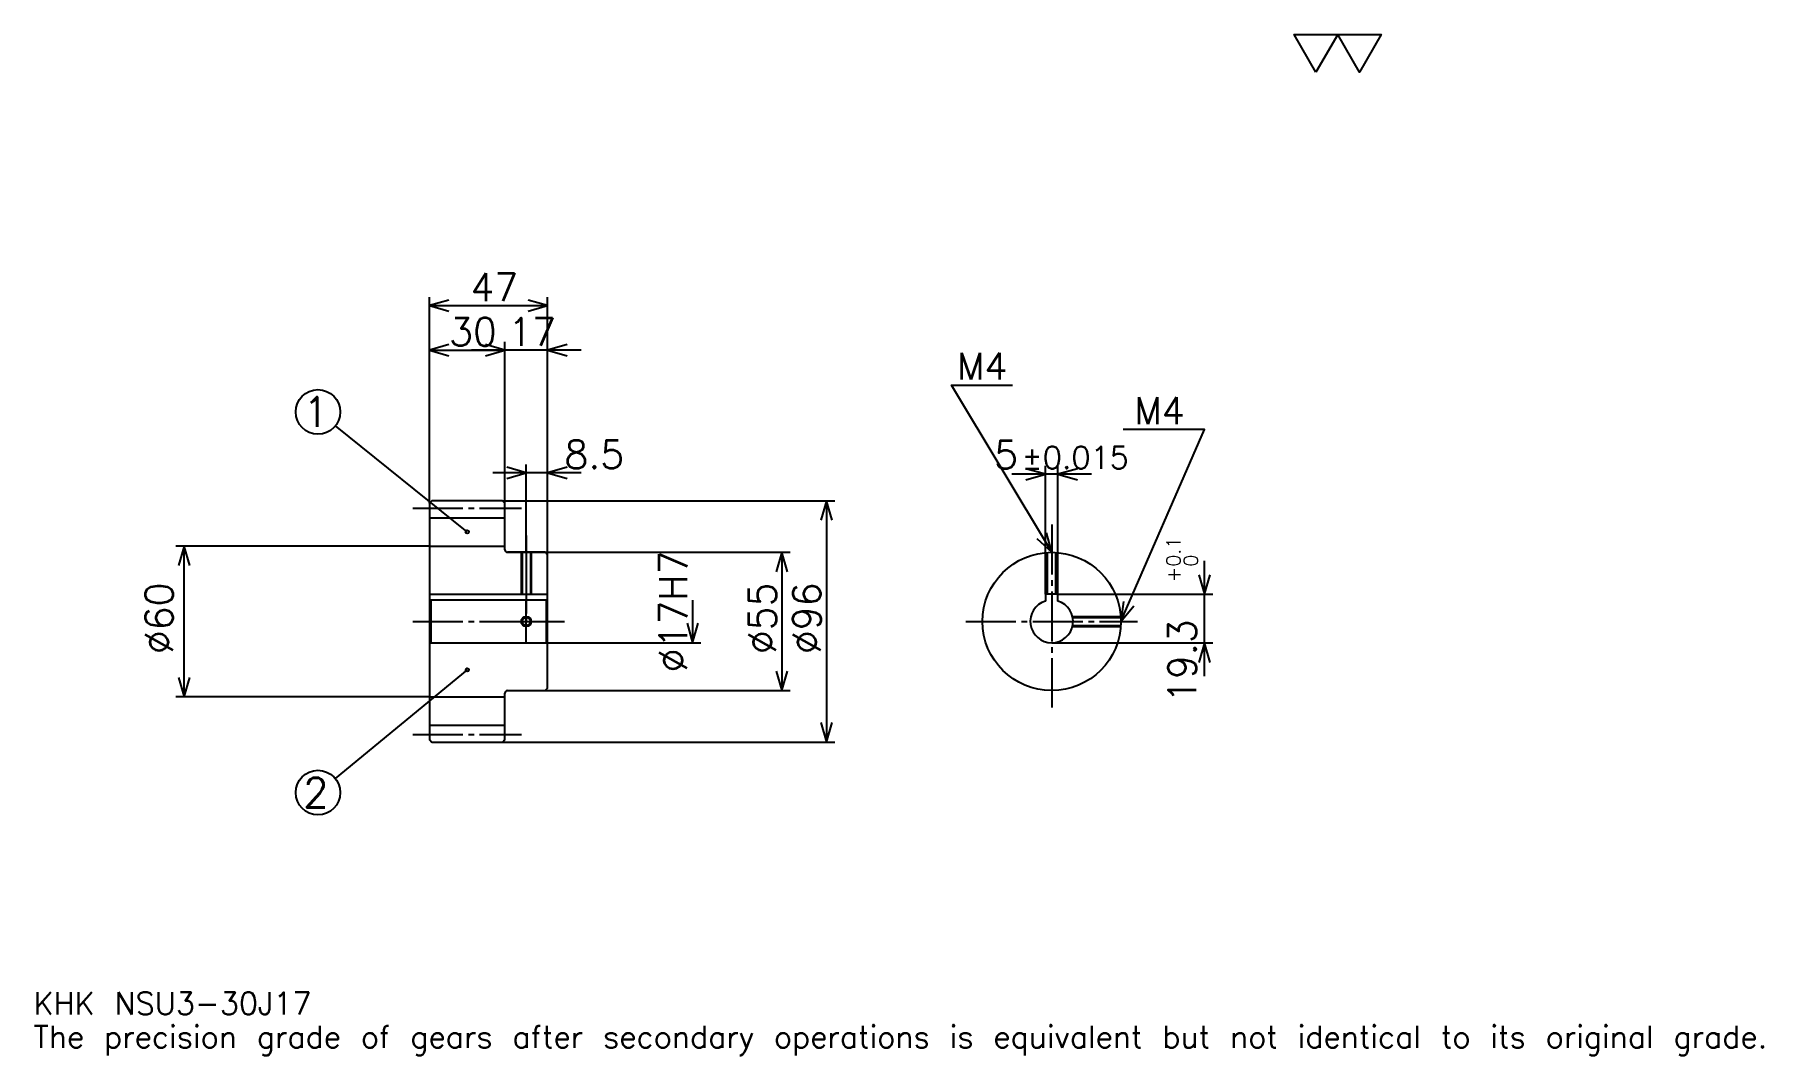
# Model space of a CAD drawing. Extents: x 23 to 710, y 8 to 414.
import ezdxf

# ---------------------------------------------------------------- set-up
doc = ezdxf.new("R2010")
doc.units = 0
doc.linetypes.add('DASHDOT', pattern=[26.608695, 19.956522, -2.217391, 2.217391, -2.217391])
doc.layers.get('0').update_dxf_attribs({"linetype": 'CONTINUOUS'})
doc.layers.add('DASHDOT', color=6, linetype='DASHDOT')
doc.styles.add('KANJI', font='TXT', dxfattribs={"bigfont": 'BIGFONT'})

msp = doc.modelspace()

# ---------------------------------------------------------------- linework, layer by layer
at = {"color": 5}
for p, q in [((179.608688, 228.717392), (179.608688, 309.652161)), ((226.608688, 228.717392), (226.608688, 309.652161)), ((179.608688, 306.32608), (226.608688, 306.32608)), ((209.608688, 228.717392), (209.608688, 291.913055)), ((179.608688, 288.586975), (209.608688, 288.586975)), ((239.91304, 288.586975), (196.304337, 288.586975)), ((194.608688, 216.342392), (142.172913, 258.50708)), ((218.108688, 228.717392), (218.108688, 243.130432)), ((424.565216, 191.517395), (424.565216, 242.58696)), ((429.565216, 191.517395), (429.565216, 242.58696)), ((239.91304, 239.804352), (204.804337, 239.804352)), ((442.869568, 239.260864), (411.260864, 239.260864)), ((179.608688, 227.717392), (179.608688, 228.717392)), ((208.608688, 228.717392), (226.608688, 228.717392)), ((209.608688, 227.717392), (209.608688, 228.717392)), ((218.108688, 208.217392), (218.108688, 228.717392)), ((218.108688, 208.217392), (218.108688, 228.717392)), ((226.608688, 228.717392), (340.804321, 228.717392)), ((226.608688, 207.217392), (226.608688, 228.717392)), ((337.478271, 228.717392), (337.478271, 132.717392)), ((179.608688, 210.717392), (78.717384, 210.717392)), ((82.043472, 150.717392), (82.043472, 210.717392)), ((210.608688, 208.217392), (226.608688, 208.217392)), ((226.608688, 208.217392), (323.065186, 208.217392)), ((319.739136, 208.217392), (319.739136, 153.217392)), ((487.826111, 158.91304), (487.826111, 204.821747)), ((284.260864, 189.217392), (284.260864, 172.217392)), ((429.565216, 191.517395), (491.152161, 191.517395)), ((226.608688, 172.217392), (287.586945, 172.217392)), ((427.065216, 172.217392), (491.152161, 172.217392)), ((194.608688, 161.467392), (142.111893, 118.302719)), ((210.608688, 153.217392), (226.608688, 153.217392)), ((226.608688, 153.217392), (323.065186, 153.217392)), ((179.608688, 150.717392), (78.717384, 150.717392)), ((208.608688, 132.717392), (226.608688, 132.717392)), ((226.608688, 132.717392), (340.804321, 132.717392))]:
    msp.add_line(p, q, dxfattribs=at)
at = {"color": 4}
for p, q in [((179.608688, 221.967392), (209.608688, 221.967392)), ((179.608688, 210.717392), (209.608688, 210.717392)), ((179.608688, 191.517395), (226.608688, 191.517395)), ((180.108688, 189.217392), (180.108688, 172.217392)), ((226.108688, 189.217392), (226.608688, 189.717392)), ((226.108688, 172.217392), (226.608688, 171.717392)), ((179.608688, 150.717392), (209.608688, 150.717392)), ((179.608688, 139.467392), (209.608688, 139.467392))]:
    msp.add_line(p, q, dxfattribs=at)
at = {"color": 7}
msp.add_lwpolyline([(532.173889, 399.130432), (523.526062, 414.119995), (558.117371, 414.119995), (549.469543, 399.130432), (540.821716, 414.119995), (532.173889, 399.130432)], dxfattribs=at)
at = {"color": 5}
for points in [[(187.369553, 308.543488), (179.608688, 306.32608), (187.369553, 304.108704)], [(218.847824, 304.108704), (226.608688, 306.32608), (218.847824, 308.543488)], [(187.369553, 290.804352), (179.608688, 288.586975), (187.369553, 286.369568)], [(201.847824, 286.369568), (209.608688, 288.586975), (201.847824, 290.804352)], [(201.847824, 286.369568), (209.608688, 288.586975), (201.847824, 290.804352)], [(234.369553, 290.804352), (226.608688, 288.586975), (234.369553, 286.369568)], [(427.065216, 208.217392), (387.152161, 274.739136), (411.543457, 274.739136)], [(454.565186, 180.717392), (487.82605, 257), (455.452148, 257)], [(210.347824, 237.58696), (218.108688, 239.804352), (210.347824, 242.021744)], [(234.369553, 242.021744), (226.608688, 239.804352), (234.369553, 237.58696)], [(416.804352, 237.043472), (424.565216, 239.260864), (416.804352, 241.478256)], [(437.326111, 241.478256), (429.565216, 239.260864), (437.326111, 237.043472)], [(339.695648, 220.956528), (337.478271, 228.717392), (335.260864, 220.956528)], [(421.170898, 213.731445), (427.065216, 208.217392), (424.973694, 216.013123)], [(84.260864, 202.956528), (82.043472, 210.717392), (79.82608, 202.956528)], [(321.956512, 200.456528), (319.739136, 208.217392), (317.521729, 200.456528)], [(485.608704, 199.278259), (487.826111, 191.517395), (490.043457, 199.278259)], [(455.634521, 188.717682), (454.565186, 180.717392), (459.699646, 186.945175)], [(282.043457, 179.978256), (284.260864, 172.217392), (286.478271, 179.978256)], [(490.043457, 164.456528), (487.826111, 172.217392), (485.608704, 164.456528)], [(79.82608, 158.478256), (82.043472, 150.717392), (84.260864, 158.478256)], [(317.521729, 160.978256), (319.739136, 153.217392), (321.956512, 160.978256)], [(335.260864, 140.478256), (337.478271, 132.717392), (339.695648, 140.478256)]]:
    msp.add_lwpolyline(points, dxfattribs=at)
at = {"color": 4}
for points in [[(209.608688, 209.217392), (209.608688, 227.717392), (208.608688, 228.717392), (180.608688, 228.717392), (179.608688, 227.717392), (179.608688, 171.717392)], [(210.608688, 153.217392), (225.608688, 153.217392), (226.608688, 154.217392), (226.608688, 207.217392), (225.608688, 208.217392), (210.608688, 208.217392)], [(216.108688, 208.217392), (216.108688, 191.517395)], [(216.488693, 208.217392), (216.488693, 191.517395)], [(219.728683, 208.217392), (219.728683, 191.517395)], [(220.108688, 208.217392), (220.108688, 191.517395)], [(425.065216, 191.517395), (425.065216, 208.144562)], [(425.445221, 191.517395), (425.445221, 208.169632)], [(428.685211, 191.517395), (428.685211, 208.169632)], [(429.065216, 191.517395), (429.065216, 208.144562)], [(179.608688, 171.717392), (180.108688, 172.217392), (226.108688, 172.217392), (226.108688, 189.217392), (180.108688, 189.217392), (179.608688, 189.717392)], [(429.565216, 188.841431), (429.565216, 191.517395), (424.565216, 191.517395), (424.565216, 188.841431)], [(435.326569, 182.717392), (454.492371, 182.717392)], [(435.409424, 182.337387), (454.517456, 182.337387)], [(435.409424, 179.097397), (454.517456, 179.097397)], [(435.326569, 178.717392), (454.492371, 178.717392)], [(179.608688, 171.717392), (179.608688, 133.717392), (180.608688, 132.717392), (208.608688, 132.717392), (209.608688, 133.717392), (209.608688, 152.217392)]]:
    msp.add_lwpolyline(points, dxfattribs=at)
at = {"color": 5}
for centre, radius in [((135.260864, 264.065216), 8.869565), ((194.608688, 216.342392), 0.665217), ((194.608688, 161.467392), 0.665217), ((135.260864, 112.669563), 8.869565)]:
    msp.add_circle(centre, radius, dxfattribs=at)
at = {"color": 4}
for centre, radius in [((427.065216, 180.717392), 27.5), ((218.108688, 180.717392), 1.62)]:
    msp.add_circle(centre, radius, dxfattribs=at)
at = {"color": 7}
msp.add_circle((218.108688, 180.717392), 2, dxfattribs=at)
at = {"color": 4}
for centre, radius, start, end in [((210.608688, 209.217392), 1, 180, 270), ((427.065216, 180.717392), 8.5, 107.104634835, 72.895365165), ((210.608688, 152.217392), 1, 90, 180)]:
    msp.add_arc(centre, radius, start, end, dxfattribs=at)
at = {"layer": 'DASHDOT', "color": 7}
for p, q in [((172.956512, 225.717392), (216.260864, 225.717392)), ((427.065216, 219.304352), (427.065216, 146.565216)), ((218.108688, 208.217392), (218.108688, 180.717392)), ((172.956512, 180.717392), (233.260864, 180.717392)), ((392.913025, 180.717392), (461.217407, 180.717392)), ((172.956512, 135.717392), (216.260864, 135.717392))]:
    msp.add_line(p, q, dxfattribs=at)
for points in [[(218.108688, 214.869568), (218.108688, 184.865219)], [(218.108688, 172.065216), (218.108688, 189.369568)], [(209.456512, 180.717392), (226.760864, 180.717392)]]:
    msp.add_lwpolyline(points, dxfattribs=at)

# ---------------------------------------------------------------- texts
at = {"color": 7, "style": 'KANJI'}
for s, height, p in [('47', 11.086957, (195.902161, 308.100006)), ('30', 11.086957, (187.402161, 290.36087)), ('17', 11.086957, (210.902161, 290.36087)), ('M4', 10.643479, (389.369568, 276.956512)), ('1', 11.826087, (129.347809, 258.152161)), ('M4', 10.643479, (459.886963, 259.217407)), ('8.5', 11.086957, (233.260864, 241.578262)), ('5', 11.086957, (404.179565, 241.478256)), ('%%p0.015', 8.869565, (415.154266, 241.478256)), ('2', 11.826087, (129.347809, 106.756523)), ('KHK NSU3-30J17', 8.869565, (22.173914, 24.391304)), ('The precision grade of gears after secondary operations is equivalent but not identical to its original grade.', 8.869565, (22.173914, 11.086957))]:
    msp.add_text(s, height=height, dxfattribs=at).set_placement(p)
for s, height, p in [('%%c17H7', 11.086957, (282.043457, 160.483704)), ('0.1', 5.543478, (478.291321, 202.521942)), ('0', 5.543478, (485.165222, 202.521942)), ('+', 5.543478, (478.291321, 196.313248)), ('%%c60', 11.086957, (77.608688, 167.690216)), ('%%c55', 11.086957, (317.521729, 167.690216)), ('%%c96', 11.086957, (335.260864, 167.690216)), ('19.3', 11.086957, (484.5, 148.324509))]:
    msp.add_text(s, height=height, rotation=90, dxfattribs=at).set_placement(p)

doc.saveas('drawing.dxf')
